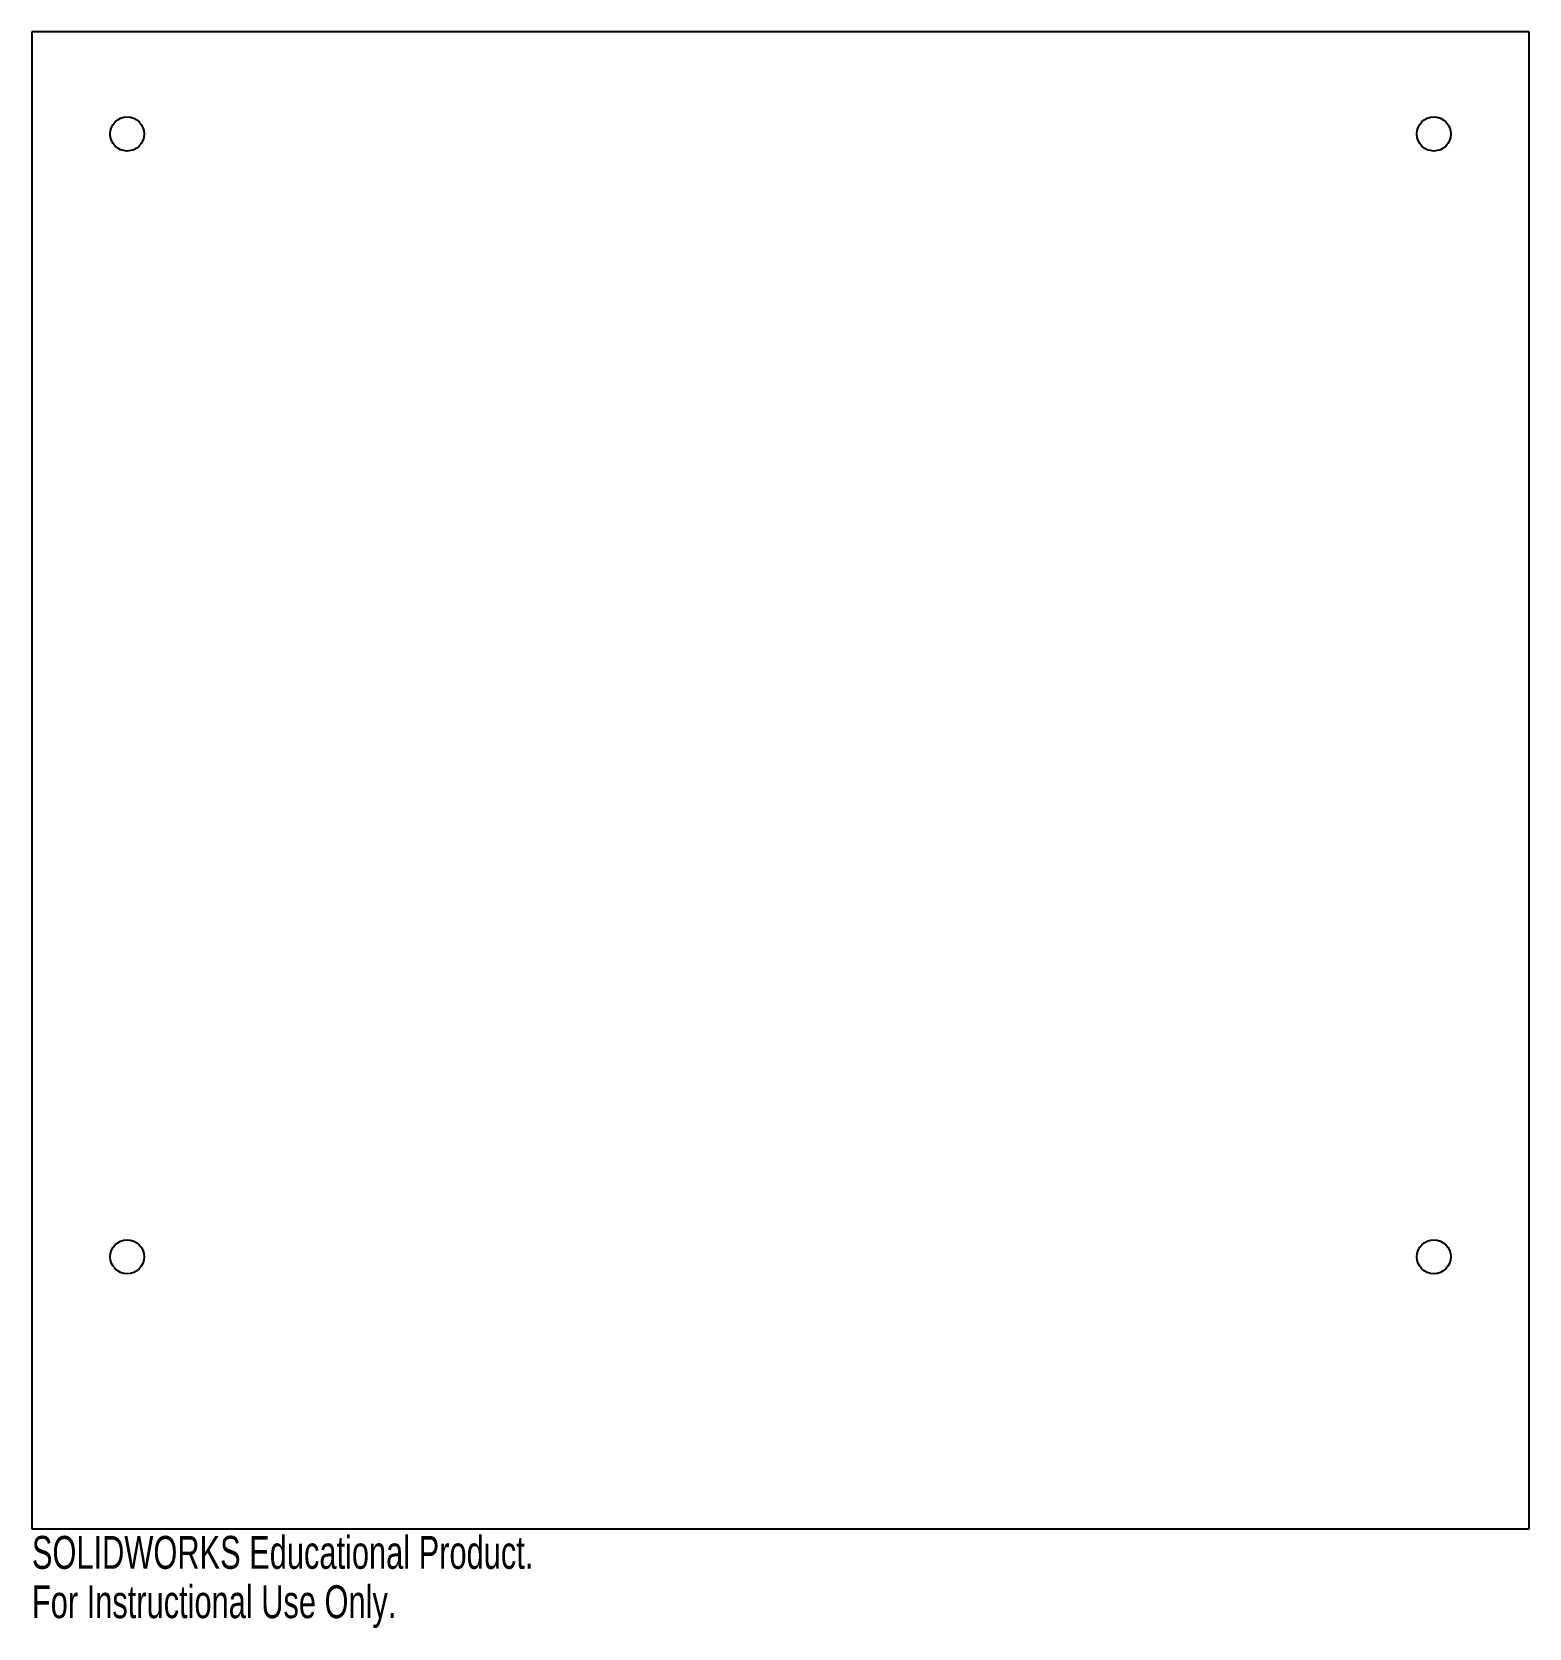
# Model space of a CAD drawing. Header units: millimetres. Extents: x -110 to 110, y -125 to 110.
import ezdxf

# ---------------------------------------------------------------- set-up
doc = ezdxf.new("R2010")
doc.units = ezdxf.units.MM
doc.styles.add('SLDTEXTSTYLE0', font='TXT', dxfattribs={"width": 0.7})

msp = doc.modelspace()

# ---------------------------------------------------------------- linework, layer by layer
at = {"color": 7, "linetype": 'Continuous', "lineweight": 25}
for p, q in [((110, 110), (-110, 110)), ((-110, 110), (-110, -110)), ((110, -110), (110, 110)), ((-110, -110), (110, -110))]:
    msp.add_line(p, q, dxfattribs=at)
for centre in [(-96, 95), (96, 95), (-96, -70), (96, -70)]:
    msp.add_circle(centre, 2.5, dxfattribs=at)

# ---------------------------------------------------------------- texts
at = {"color": 7, "linetype": 'Continuous', "char_height": 4.8336, "attachment_point": 1, "style": 'SLDTEXTSTYLE0'}
for s, insert in [('SOLIDWORKS Educational Product.', (-110, -111.02)), ('For Instructional Use Only.', (-110, -118.27))]:
    msp.add_mtext(s, dxfattribs=dict(at, insert=insert))

doc.saveas('drawing.dxf')
